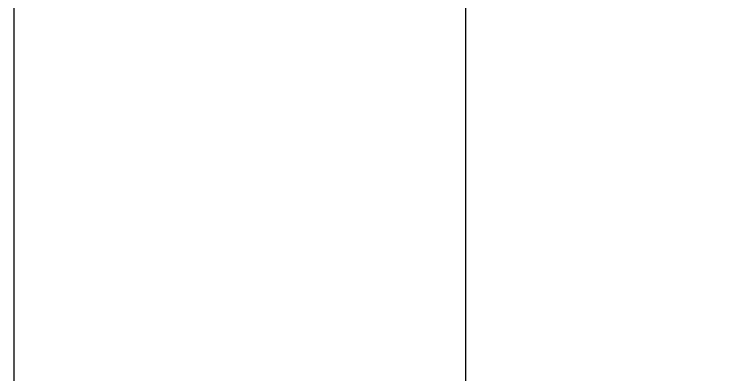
# Model space of a CAD drawing. Extents: x 0 to 655, y 0 to 475.
# Drawn here: x 443.3 to 495, y 238 to 264.4 of the extents above; entities that cross this region are included whole.
import ezdxf

# ---------------------------------------------------------------- set-up
doc = ezdxf.new("R2010")
doc.units = 0
doc.header["$MEASUREMENT"] = 0
doc.layers.add('DEFAULT', color=18, linetype='CONTINUOUS')

msp = doc.modelspace()

# ---------------------------------------------------------------- linework, layer by layer
at = {"layer": 'DEFAULT', "color": 1}
msp.add_open_spline([(456.795, 203.22), (456.795, 202.878), (456.745, 202.102), (456.745, 200.719), (456.745, 199.336), (457.194, 198.217), (457.246, 198.217), (463.655, 198.217), (470.064, 198.217), (476.473, 198.217), (476.473, 250.704), (476.473, 303.19), (476.473, 355.676), (476.155, 355.793), (469.036, 369.646), (469.036, 369.646), (467.308, 369.646), (466.171, 369.981), (465.904, 370.207), (465.413, 370.542), (464.919, 371.107), (464.467, 372.077), (463.97, 373.139), (461.437, 380.046), (458.58, 387.938), (458.58, 392.827), (458.58, 397.717), (458.58, 402.606), (461.825, 393.315), (465.071, 384.024), (468.316, 374.733), (468.316, 374.733), (485.095, 343.915), (485.416, 343.798), (485.74, 343.678), (513.278, 343.121), (513.278, 343.121), (513.278, 343.121), (513.387, 343.093), (513.324, 343.495), (513.917, 343.075), (514.911, 343.318), (515.109, 343.629), (515.307, 343.936), (515.067, 344.334), (514.622, 344.73), (514.185, 345.128), (513.324, 346.074), (512.883, 348.06), (512.442, 350.046), (512.749, 351.189), (513.433, 352.734), (514.118, 354.279), (514.756, 354.586), (515.264, 355.38), (515.772, 356.174), (515.529, 356.812), (514.784, 357.278), (514.784, 357.278), (515.345, 357.701), (515.225, 358.379), (515.035, 359.472), (513.345, 360.276), (512.223, 361.924), (511.352, 363.205), (510.082, 365.392), (509.729, 368.08), (509.415, 370.278), (509.997, 373.252), (510.322, 373.851), (510.653, 374.444), (510.713, 374.684), (510.664, 375.104), (510.555, 376.024), (508.59, 376.257), (508.078, 375.065), (503.445, 375.026), (498.812, 374.987), (494.179, 374.949), (494.169, 374.949), (494.16, 374.949), (494.151, 374.949), (475.866, 374.97), (471.574, 396.486), (471.574, 423.067), (482.734, 423.067), (493.895, 423.067), (505.055, 423.067), (504.929, 425.067), (504.803, 427.065), (504.677, 429.065), (488.867, 429.065), (473.057, 429.065), (457.246, 429.065), (457.19, 429.065), (456.745, 427.946), (456.745, 426.563), (456.745, 425.181), (456.791, 424.404), (456.791, 424.062), (456.791, 422.396), (456.791, 420.73), (456.791, 419.063), (455.792, 419.063), (454.792, 419.063), (453.793, 419.063), (453.793, 420.73), (453.793, 422.396), (453.793, 424.062), (453.793, 424.404), (453.842, 425.181), (453.842, 426.563), (453.842, 427.946), (453.394, 429.065), (453.341, 429.065), (450.008, 429.065), (446.676, 429.065), (443.343, 429.065), (443.343, 352.116), (443.343, 275.167), (443.343, 198.217), (446.676, 198.217), (450.008, 198.217), (453.341, 198.217), (453.397, 198.217), (453.842, 199.336), (453.842, 200.719), (453.842, 202.102), (453.796, 202.878), (453.796, 203.22), (453.796, 204.886), (453.796, 206.552), (453.796, 208.219), (454.795, 208.219), (455.795, 208.219), (456.795, 208.219), (456.795, 206.552), (456.795, 204.886), (456.795, 203.22)], degree=3, knots=[14.17, 14.17, 14.17, 14.17, 15.17, 15.17, 15.17, 16.17, 16.17, 16.17, 70.67, 70.67, 70.67, 517.01, 517.01, 517.01, 518.01, 518.01, 518.01, 519.01, 519.01, 519.01, 520.01, 520.01, 520.01, 521.01, 521.01, 521.01, 562.59, 562.59, 562.59, 563.59, 563.59, 563.59, 564.59, 564.59, 564.59, 565.59, 565.59, 565.59, 566.59, 566.59, 566.59, 567.59, 567.59, 567.59, 568.59, 568.59, 568.59, 569.59, 569.59, 569.59, 570.59, 570.59, 570.59, 571.59, 571.59, 571.59, 572.59, 572.59, 572.59, 573.59, 573.59, 573.59, 574.59, 574.59, 574.59, 575.59, 575.59, 575.59, 576.59, 576.59, 576.59, 577.59, 577.59, 577.59, 578.59, 578.59, 578.59, 579.59, 579.59, 579.59, 579.67, 579.67, 579.67, 580.67, 580.67, 580.67, 675.577, 675.577, 675.577, 676.577, 676.577, 676.577, 811.027, 811.027, 811.027, 812.027, 812.027, 812.027, 813.027, 813.027, 813.027, 827.197, 827.197, 827.197, 835.697, 835.697, 835.697, 849.867, 849.867, 849.867, 850.867, 850.867, 850.867, 851.867, 851.867, 851.867, 880.207, 880.207, 880.207, 1534.577, 1534.577, 1534.577, 1562.917, 1562.917, 1562.917, 1563.917, 1563.917, 1563.917, 1564.917, 1564.917, 1564.917, 1579.087, 1579.087, 1579.087, 1587.587, 1587.587, 1587.587, 1601.757, 1601.757, 1601.757, 1601.757], dxfattribs=at)

doc.saveas('drawing.dxf')
